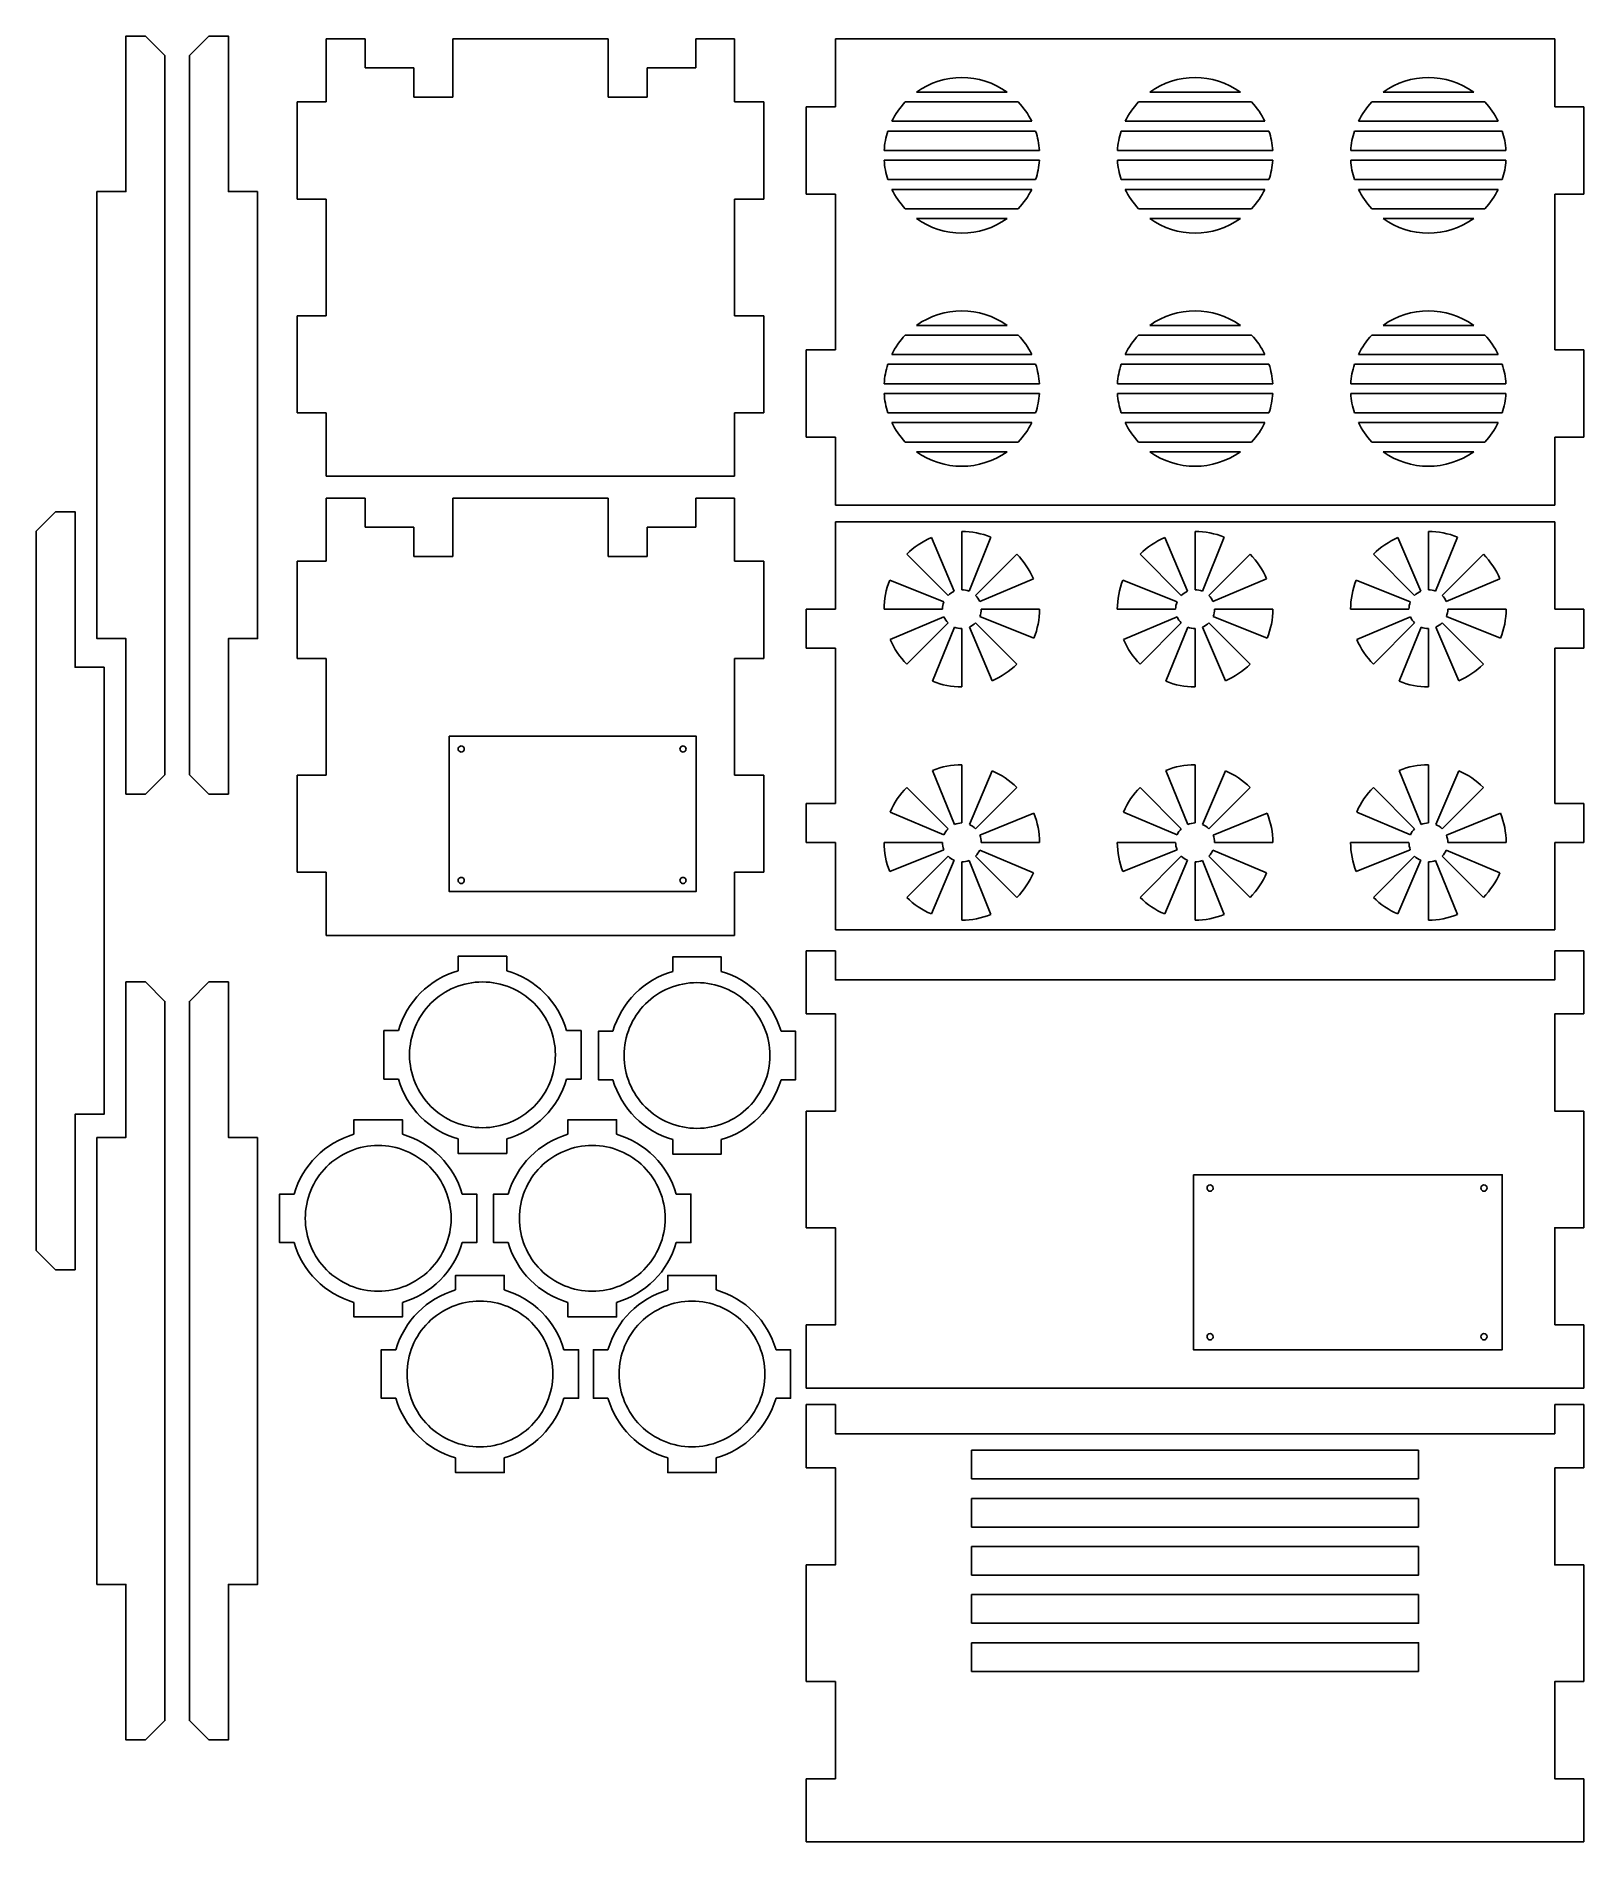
# Model space of a CAD drawing. Extents: x 131 to 290, y 18 to 204.
import ezdxf

# ---------------------------------------------------------------- set-up
doc = ezdxf.new("R2010")
doc.units = 0
doc.layers.add('Decoupe_1', color=7, linetype='CONTINUOUS')
doc.layers.add('Decoupe_2', color=7, linetype='CONTINUOUS')

msp = doc.modelspace()

# ---------------------------------------------------------------- linework, layer by layer
at = {"layer": 'Decoupe_1', "color": 5}
for points in [[(231.82669, 197.5), (220.20769, 197.5)], [(221.35349, 198.5), (230.68089, 198.5)], [(255.82667, 197.5), (244.20771, 197.5)], [(245.3535, 198.5), (254.68088, 198.5)], [(279.82669, 197.5), (268.20769, 197.5)], [(269.35349, 198.5), (278.68089, 198.5)], [(218.82349, 195.5), (233.21089, 195.5)], [(242.82344, 195.5), (257.21094, 195.5)], [(266.82349, 195.5), (281.21089, 195.5)], [(218.41789, 194.5), (233.61649, 194.5)], [(242.41785, 194.5), (257.61653, 194.5)], [(266.41789, 194.5), (281.61649, 194.5)], [(234.00159, 192.5), (218.03279, 192.5)], [(218.03279, 191.5), (234.00159, 191.5)], [(258.00155, 192.5), (242.03283, 192.5)], [(242.03283, 191.5), (258.00155, 191.5)], [(282.00159, 192.5), (266.03279, 192.5)], [(266.03279, 191.5), (282.00159, 191.5)], [(233.61649, 189.5), (218.41789, 189.5)], [(218.82349, 188.5), (233.21089, 188.5)], [(257.61653, 189.5), (242.41785, 189.5)], [(242.82344, 188.5), (257.21094, 188.5)], [(281.61649, 189.5), (266.41789, 189.5)], [(266.82349, 188.5), (281.21089, 188.5)], [(231.82669, 186.5), (220.20769, 186.5)], [(255.82667, 186.5), (244.20771, 186.5)], [(279.82669, 186.5), (268.20769, 186.5)], [(221.35349, 185.5), (230.68089, 185.5)], [(245.3535, 185.5), (254.68088, 185.5)], [(269.35349, 185.5), (278.68089, 185.5)], [(231.82669, 173.5), (220.20769, 173.5)], [(221.35349, 174.5), (230.68089, 174.5)], [(255.82667, 173.5), (244.20771, 173.5)], [(245.3535, 174.5), (254.68088, 174.5)], [(279.82669, 173.5), (268.20769, 173.5)], [(269.35349, 174.5), (278.68089, 174.5)], [(218.82349, 171.5), (233.21089, 171.5)], [(242.82344, 171.5), (257.21094, 171.5)], [(266.82349, 171.5), (281.21089, 171.5)], [(233.61649, 170.5), (218.41789, 170.5)], [(257.61653, 170.5), (242.41785, 170.5)], [(281.61649, 170.5), (266.41789, 170.5)], [(218.03279, 168.5), (234.00159, 168.5)], [(234.00159, 167.5), (218.03279, 167.5)], [(242.03283, 168.5), (258.00155, 168.5)], [(258.00155, 167.5), (242.03283, 167.5)], [(266.03279, 168.5), (282.00159, 168.5)], [(282.00159, 167.5), (266.03279, 167.5)], [(218.41789, 165.5), (233.61649, 165.5)], [(242.41785, 165.5), (257.61653, 165.5)], [(266.41789, 165.5), (281.61649, 165.5)], [(218.82349, 164.5), (233.21089, 164.5)], [(242.82344, 164.5), (257.21094, 164.5)], [(266.82349, 164.5), (281.21089, 164.5)], [(231.82669, 162.5), (220.20769, 162.5)], [(255.82667, 162.5), (244.20771, 162.5)], [(279.82669, 162.5), (268.20769, 162.5)], [(221.35349, 161.5), (230.68089, 161.5)], [(245.3535, 161.5), (254.68088, 161.5)], [(269.35349, 161.5), (278.68089, 161.5)], [(225.23569, 147.137771), (222.89139, 152.660771)], [(226.01719, 153.296771), (226.01719, 147.296771)], [(229.01409, 152.714271), (226.76639, 147.151171)], [(249.23573, 147.137771), (246.89134, 152.660771)], [(250.01719, 153.296771), (250.01719, 147.296771)], [(253.01404, 152.714271), (250.7664, 147.151171)], [(273.23569, 147.137771), (270.89139, 152.660771)], [(274.01719, 153.296771), (274.01719, 147.296771)], [(277.01409, 152.714271), (274.76639, 147.151171)], [(224.60299, 146.710971), (220.36029, 150.953671)], [(227.43139, 146.710971), (231.67409, 150.953671)], [(248.60298, 146.710971), (244.36034, 150.953671)], [(251.4314, 146.710971), (255.67404, 150.953671)], [(272.60299, 146.710971), (268.36029, 150.953671)], [(275.43139, 146.710971), (279.67409, 150.953671)], [(224.16279, 146.045971), (218.59969, 148.293671)], [(227.85819, 146.078271), (233.38119, 148.422571)], [(248.16282, 146.045971), (242.59972, 148.293671)], [(251.8582, 146.078271), (257.38123, 148.422571)], [(272.16279, 146.045971), (266.59969, 148.293671)], [(275.85819, 146.078271), (281.38119, 148.422571)], [(224.01719, 145.296771), (218.01719, 145.296771)], [(228.01719, 145.296771), (234.01719, 145.296771)], [(248.01719, 145.296771), (242.01719, 145.296771)], [(252.01719, 145.296771), (258.01719, 145.296771)], [(272.01719, 145.296771), (266.01719, 145.296771)], [(276.01719, 145.296771), (282.01719, 145.296771)], [(224.17619, 144.515271), (218.65319, 142.170921)], [(224.60299, 143.882571), (220.36029, 139.639921)], [(225.26799, 143.442371), (223.02029, 137.879301)], [(226.01719, 143.296771), (226.01719, 137.296771)], [(226.79869, 143.455771), (229.14299, 137.932731)], [(227.43139, 143.882571), (231.67409, 139.639921)], [(227.87159, 144.547571), (233.43469, 142.299921)], [(248.17618, 144.515271), (242.65315, 142.170921)], [(248.60298, 143.882571), (244.36034, 139.639921)], [(249.26798, 143.442371), (247.02034, 137.879301)], [(250.01719, 143.296771), (250.01719, 137.296771)], [(250.79865, 143.455771), (253.14304, 137.932731)], [(251.4314, 143.882571), (255.67404, 139.639921)], [(251.87156, 144.547571), (257.43466, 142.299921)], [(272.17619, 144.515271), (266.65319, 142.170921)], [(272.60299, 143.882571), (268.36029, 139.639921)], [(273.26799, 143.442371), (271.02029, 137.879301)], [(274.01719, 143.296771), (274.01719, 137.296771)], [(274.79869, 143.455771), (277.14299, 137.932731)], [(275.43139, 143.882571), (279.67409, 139.639921)], [(275.87159, 144.547571), (281.43469, 142.299921)], [(225.26799, 123.151171), (223.02029, 128.714241)], [(226.01719, 123.296771), (226.01719, 129.296771)], [(226.79869, 123.137771), (229.14299, 128.660811)], [(249.26798, 123.151171), (247.02034, 128.714241)], [(250.01719, 123.296771), (250.01719, 129.296771)], [(250.79865, 123.137771), (253.14304, 128.660811)], [(273.26799, 123.151171), (271.02029, 128.714241)], [(274.01719, 123.296771), (274.01719, 129.296771)], [(274.79869, 123.137771), (277.14299, 128.660811)], [(224.60299, 122.710971), (220.36029, 126.953621)], [(227.43139, 122.710971), (231.67409, 126.953621)], [(248.60298, 122.710971), (244.36034, 126.953621)], [(251.4314, 122.710971), (255.67404, 126.953621)], [(272.60299, 122.710971), (268.36029, 126.953621)], [(275.43139, 122.710971), (279.67409, 126.953621)], [(224.17619, 122.078271), (218.65319, 124.422621)], [(227.87159, 122.045971), (233.43469, 124.293621)], [(248.17618, 122.078271), (242.65315, 124.422621)], [(251.87156, 122.045971), (257.43466, 124.293621)], [(272.17619, 122.078271), (266.65319, 124.422621)], [(275.87159, 122.045971), (281.43469, 124.293621)], [(224.01719, 121.296771), (218.01719, 121.296771)], [(228.01719, 121.296771), (234.01719, 121.296771)], [(248.01719, 121.296771), (242.01719, 121.296771)], [(252.01719, 121.296771), (258.01719, 121.296771)], [(272.01719, 121.296771), (266.01719, 121.296771)], [(276.01719, 121.296771), (282.01719, 121.296771)], [(224.16279, 120.547571), (218.59969, 118.299871)], [(224.60299, 119.882571), (220.36029, 115.639871)], [(225.23569, 119.455771), (222.89139, 113.932771)], [(226.01719, 113.296771), (226.01719, 119.296771)], [(229.01409, 113.879271), (226.76639, 119.442371)], [(227.43139, 119.882571), (231.67409, 115.639871)], [(227.85819, 120.515271), (233.38119, 118.170971)], [(248.16282, 120.547571), (242.59972, 118.299871)], [(248.60298, 119.882571), (244.36034, 115.639871)], [(249.23573, 119.455771), (246.89134, 113.932771)], [(250.01719, 113.296771), (250.01719, 119.296771)], [(253.01404, 113.879271), (250.7664, 119.442371)], [(251.4314, 119.882571), (255.67404, 115.639871)], [(251.8582, 120.515271), (257.38123, 118.170971)], [(272.16279, 120.547571), (266.59969, 118.299871)], [(272.60299, 119.882571), (268.36029, 115.639871)], [(273.23569, 119.455771), (270.89139, 113.932771)], [(274.01719, 113.296771), (274.01719, 119.296771)], [(277.01409, 113.879271), (274.76639, 119.442371)], [(275.43139, 119.882571), (279.67409, 115.639871)], [(275.85819, 120.515271), (281.38119, 118.170971)]]:
    msp.add_lwpolyline(points, dxfattribs=at)
for points in [[(230.68089, 198.5), (227.893393, 200.50001), (224.140987, 200.50001), (221.35349, 198.5)], [(254.68088, 198.5), (251.893387, 200.5), (248.140993, 200.5), (245.3535, 198.5)], [(278.68089, 198.5), (275.893393, 200.50001), (272.140987, 200.50001), (269.35349, 198.5)], [(220.20769, 197.5), (219.647049, 196.907781), (219.180256, 196.233321), (218.82349, 195.5)], [(233.21089, 195.5), (232.854124, 196.233321), (232.387331, 196.907781), (231.82669, 197.5)], [(244.20771, 197.5), (243.647045, 196.907786), (243.180227, 196.233326), (242.82344, 195.5)], [(257.21094, 195.5), (256.854153, 196.233326), (256.387335, 196.907786), (255.82667, 197.5)], [(268.20769, 197.5), (267.647049, 196.907781), (267.180256, 196.233321), (266.82349, 195.5)], [(281.21089, 195.5), (280.854124, 196.233321), (280.387331, 196.907781), (279.82669, 197.5)], [(218.41789, 194.5), (218.204837, 193.852463), (218.075422, 193.180351), (218.03279, 192.5)], [(234.00159, 192.5), (233.958958, 193.180351), (233.829543, 193.852463), (233.61649, 194.5)], [(242.41785, 194.5), (242.204824, 193.85246), (242.075436, 193.180348), (242.03283, 192.5)], [(258.00155, 192.5), (257.958944, 193.180348), (257.829556, 193.85246), (257.61653, 194.5)], [(266.41789, 194.5), (266.204837, 193.852463), (266.075422, 193.180351), (266.03279, 192.5)], [(282.00159, 192.5), (281.958958, 193.180351), (281.829543, 193.852463), (281.61649, 194.5)], [(218.03279, 191.5), (218.075422, 190.819649), (218.204837, 190.147537), (218.41789, 189.5)], [(233.61649, 189.5), (233.829543, 190.147537), (233.958958, 190.819649), (234.00159, 191.5)], [(242.03283, 191.5), (242.075436, 190.819652), (242.204824, 190.14754), (242.41785, 189.5)], [(257.61653, 189.5), (257.829556, 190.14754), (257.958944, 190.819652), (258.00155, 191.5)], [(266.03279, 191.5), (266.075422, 190.819649), (266.204837, 190.147537), (266.41789, 189.5)], [(281.61649, 189.5), (281.829543, 190.147537), (281.958958, 190.819649), (282.00159, 191.5)], [(218.82349, 188.5), (219.180256, 187.766679), (219.647049, 187.092219), (220.20769, 186.5)], [(231.82669, 186.5), (232.387331, 187.092219), (232.854124, 187.766679), (233.21089, 188.5)], [(242.82344, 188.5), (243.180227, 187.766674), (243.647045, 187.092214), (244.20771, 186.5)], [(255.82667, 186.5), (256.387335, 187.092214), (256.854153, 187.766674), (257.21094, 188.5)], [(266.82349, 188.5), (267.180256, 187.766679), (267.647049, 187.092219), (268.20769, 186.5)], [(279.82669, 186.5), (280.387331, 187.092219), (280.854124, 187.766679), (281.21089, 188.5)], [(221.35349, 185.5), (224.140987, 183.49999), (227.893393, 183.49999), (230.68089, 185.5)], [(245.3535, 185.5), (248.140993, 183.5), (251.893387, 183.5), (254.68088, 185.5)], [(269.35349, 185.5), (272.140987, 183.49999), (275.893393, 183.49999), (278.68089, 185.5)], [(221.35349, 174.5), (224.140987, 176.50001), (227.893393, 176.50001), (230.68089, 174.5)], [(245.3535, 174.5), (248.140993, 176.5), (251.893387, 176.5), (254.68088, 174.5)], [(269.35349, 174.5), (272.140987, 176.50001), (275.893393, 176.50001), (278.68089, 174.5)], [(218.82349, 171.5), (219.180256, 172.233321), (219.647049, 172.907781), (220.20769, 173.5)], [(231.82669, 173.5), (232.387331, 172.907781), (232.854124, 172.233321), (233.21089, 171.5)], [(242.82344, 171.5), (243.180227, 172.233326), (243.647045, 172.907786), (244.20771, 173.5)], [(255.82667, 173.5), (256.387335, 172.907786), (256.854153, 172.233326), (257.21094, 171.5)], [(266.82349, 171.5), (267.180256, 172.233321), (267.647049, 172.907781), (268.20769, 173.5)], [(279.82669, 173.5), (280.387331, 172.907781), (280.854124, 172.233321), (281.21089, 171.5)], [(218.03279, 168.5), (218.075422, 169.180351), (218.204837, 169.852463), (218.41789, 170.5)], [(233.61649, 170.5), (233.829543, 169.852463), (233.958958, 169.180351), (234.00159, 168.5)], [(242.03283, 168.5), (242.075436, 169.180348), (242.204824, 169.85246), (242.41785, 170.5)], [(257.61653, 170.5), (257.829556, 169.85246), (257.958944, 169.180348), (258.00155, 168.5)], [(266.03279, 168.5), (266.075422, 169.180351), (266.204837, 169.852463), (266.41789, 170.5)], [(281.61649, 170.5), (281.829543, 169.852463), (281.958958, 169.180351), (282.00159, 168.5)], [(218.41789, 165.5), (218.204837, 166.147537), (218.075422, 166.819649), (218.03279, 167.5)], [(234.00159, 167.5), (233.958958, 166.819649), (233.829543, 166.147537), (233.61649, 165.5)], [(242.41785, 165.5), (242.204824, 166.14754), (242.075436, 166.819652), (242.03283, 167.5)], [(258.00155, 167.5), (257.958944, 166.819652), (257.829556, 166.14754), (257.61653, 165.5)], [(266.41789, 165.5), (266.204837, 166.147537), (266.075422, 166.819649), (266.03279, 167.5)], [(282.00159, 167.5), (281.958958, 166.819649), (281.829543, 166.147537), (281.61649, 165.5)], [(220.20769, 162.5), (219.647049, 163.092219), (219.180256, 163.766679), (218.82349, 164.5)], [(233.21089, 164.5), (232.854124, 163.766679), (232.387331, 163.092219), (231.82669, 162.5)], [(244.20771, 162.5), (243.647045, 163.092214), (243.180227, 163.766674), (242.82344, 164.5)], [(257.21094, 164.5), (256.854153, 163.766674), (256.387335, 163.092214), (255.82667, 162.5)], [(268.20769, 162.5), (267.647049, 163.092219), (267.180256, 163.766679), (266.82349, 164.5)], [(281.21089, 164.5), (280.854124, 163.766679), (280.387331, 163.092219), (279.82669, 162.5)], [(230.68089, 161.5), (227.893393, 159.49999), (224.140987, 159.49999), (221.35349, 161.5)], [(254.68088, 161.5), (251.893387, 159.5), (248.140993, 159.5), (245.3535, 161.5)], [(278.68089, 161.5), (275.893393, 159.49999), (272.140987, 159.49999), (269.35349, 161.5)], [(222.89139, 152.660771), (221.945928, 152.259493), (221.086583, 151.679908), (220.36029, 150.953671)], [(229.01409, 152.714271), (228.061778, 153.099019), (227.044287, 153.296786), (226.01719, 153.296771)], [(246.89134, 152.660771), (245.945914, 152.259482), (245.086603, 151.679898), (244.36034, 150.953671)], [(253.01404, 152.714271), (252.061744, 153.099013), (251.04427, 153.29678), (250.01719, 153.296771)], [(270.89139, 152.660771), (269.945928, 152.259493), (269.086583, 151.679908), (268.36029, 150.953671)], [(277.01409, 152.714271), (276.061778, 153.099019), (275.044287, 153.296786), (274.01719, 153.296771)], [(233.38119, 148.422571), (232.979912, 149.368033), (232.400327, 150.227378), (231.67409, 150.953671)], [(257.38123, 148.422571), (256.979926, 149.36804), (256.400309, 150.227386), (255.67404, 150.953671)], [(281.38119, 148.422571), (280.979912, 149.368033), (280.400327, 150.227378), (279.67409, 150.953671)], [(218.59969, 148.293671), (218.214942, 147.341359), (218.017175, 146.323868), (218.01719, 145.296771)], [(225.23569, 147.137771), (224.999349, 147.037436), (224.784539, 146.892531), (224.60299, 146.710971)], [(226.76639, 147.151171), (226.528318, 147.247346), (226.273954, 147.29678), (226.01719, 147.296771)], [(242.59972, 148.293671), (242.214962, 147.341361), (242.017184, 146.32387), (242.01719, 145.296771)], [(249.23573, 147.137771), (248.999371, 147.037441), (248.784544, 146.892537), (248.60298, 146.710971)], [(250.7664, 147.151171), (250.528325, 147.247348), (250.273958, 147.296781), (250.01719, 147.296771)], [(266.59969, 148.293671), (266.214942, 147.341359), (266.017175, 146.323868), (266.01719, 145.296771)], [(273.23569, 147.137771), (272.999349, 147.037436), (272.784539, 146.892531), (272.60299, 146.710971)], [(274.76639, 147.151171), (274.528318, 147.247346), (274.273954, 147.29678), (274.01719, 147.296771)], [(224.16279, 146.045971), (224.066615, 145.807899), (224.017181, 145.553535), (224.01719, 145.296771)], [(227.85819, 146.078271), (227.757855, 146.314612), (227.61295, 146.529422), (227.43139, 146.710971)], [(227.87159, 144.547571), (227.967765, 144.785643), (228.017199, 145.040007), (228.01719, 145.296771)], [(233.43469, 142.299921), (233.819432, 143.252217), (234.017199, 144.269691), (234.01719, 145.296771)], [(248.16282, 146.045971), (248.066634, 145.807901), (248.017191, 145.553537), (248.01719, 145.296771)], [(251.8582, 146.078271), (251.757865, 146.314612), (251.61296, 146.529422), (251.4314, 146.710971)], [(251.87156, 144.547571), (251.967746, 144.785641), (252.017189, 145.040005), (252.01719, 145.296771)], [(257.43466, 142.299921), (257.819412, 143.252215), (258.017189, 144.269689), (258.01719, 145.296771)], [(272.16279, 146.045971), (272.066615, 145.807899), (272.017181, 145.553535), (272.01719, 145.296771)], [(275.85819, 146.078271), (275.757855, 146.314612), (275.61295, 146.529422), (275.43139, 146.710971)], [(275.87159, 144.547571), (275.967765, 144.785643), (276.017199, 145.040007), (276.01719, 145.296771)], [(281.43469, 142.299921), (281.819432, 143.252217), (282.017199, 144.269691), (282.01719, 145.296771)], [(224.17619, 144.515271), (224.276525, 144.27893), (224.42143, 144.06412), (224.60299, 143.882571)], [(225.26799, 143.442371), (225.506062, 143.346196), (225.760426, 143.296762), (226.01719, 143.296771)], [(226.79869, 143.455771), (227.035031, 143.556106), (227.249841, 143.701011), (227.43139, 143.882571)], [(248.17618, 144.515271), (248.276515, 144.27893), (248.42142, 144.06412), (248.60298, 143.882571)], [(249.26798, 143.442371), (249.506055, 143.346194), (249.760422, 143.296761), (250.01719, 143.296771)], [(250.79865, 143.455771), (251.035009, 143.556101), (251.249836, 143.701005), (251.4314, 143.882571)], [(272.17619, 144.515271), (272.276525, 144.27893), (272.42143, 144.06412), (272.60299, 143.882571)], [(273.26799, 143.442371), (273.506062, 143.346196), (273.760426, 143.296762), (274.01719, 143.296771)], [(274.79869, 143.455771), (275.035031, 143.556106), (275.249841, 143.701011), (275.43139, 143.882571)], [(218.65319, 142.170921), (219.054479, 141.225495), (219.634063, 140.366184), (220.36029, 139.639921)], [(242.65315, 142.170921), (243.054466, 141.225487), (243.634081, 140.366176), (244.36034, 139.639921)], [(266.65319, 142.170921), (267.054479, 141.225495), (267.634063, 140.366184), (268.36029, 139.639921)], [(229.14299, 137.932731), (230.088459, 138.334035), (230.947805, 138.913652), (231.67409, 139.639921)], [(253.14304, 137.932731), (254.088474, 138.334047), (254.947785, 138.913662), (255.67404, 139.639921)], [(277.14299, 137.932731), (278.088459, 138.334035), (278.947805, 138.913652), (279.67409, 139.639921)], [(223.02029, 137.879301), (223.9726, 137.494543), (224.990091, 137.296765), (226.01719, 137.296771)], [(247.02034, 137.879301), (247.972634, 137.494549), (248.990108, 137.296772), (250.01719, 137.296771)], [(271.02029, 137.879301), (271.9726, 137.494543), (272.990091, 137.296765), (274.01719, 137.296771)], [(223.02029, 128.714241), (223.9726, 129.098999), (224.990091, 129.296777), (226.01719, 129.296771)], [(229.14299, 128.660811), (230.088459, 128.259507), (230.947805, 127.67989), (231.67409, 126.953621)], [(247.02034, 128.714241), (247.972634, 129.098993), (248.990108, 129.29677), (250.01719, 129.296771)], [(253.14304, 128.660811), (254.088474, 128.259495), (254.947785, 127.67988), (255.67404, 126.953621)], [(271.02029, 128.714241), (271.9726, 129.098999), (272.990091, 129.296777), (274.01719, 129.296771)], [(277.14299, 128.660811), (278.088459, 128.259507), (278.947805, 127.67989), (279.67409, 126.953621)], [(218.65319, 124.422621), (219.054479, 125.368047), (219.634063, 126.227358), (220.36029, 126.953621)], [(242.65315, 124.422621), (243.054466, 125.368055), (243.634081, 126.227366), (244.36034, 126.953621)], [(266.65319, 124.422621), (267.054479, 125.368047), (267.634063, 126.227358), (268.36029, 126.953621)], [(224.17619, 122.078271), (224.276525, 122.314612), (224.42143, 122.529422), (224.60299, 122.710971)], [(225.26799, 123.151171), (225.506062, 123.247346), (225.760426, 123.29678), (226.01719, 123.296771)], [(226.79869, 123.137771), (227.035031, 123.037436), (227.249841, 122.892531), (227.43139, 122.710971)], [(233.43469, 124.293621), (233.819432, 123.341325), (234.017199, 122.323851), (234.01719, 121.296771)], [(248.17618, 122.078271), (248.276515, 122.314612), (248.42142, 122.529422), (248.60298, 122.710971)], [(249.26798, 123.151171), (249.506055, 123.247348), (249.760422, 123.296781), (250.01719, 123.296771)], [(250.79865, 123.137771), (251.035009, 123.037441), (251.249836, 122.892537), (251.4314, 122.710971)], [(257.43466, 124.293621), (257.819412, 123.341327), (258.017189, 122.323853), (258.01719, 121.296771)], [(272.17619, 122.078271), (272.276525, 122.314612), (272.42143, 122.529422), (272.60299, 122.710971)], [(273.26799, 123.151171), (273.506062, 123.247346), (273.760426, 123.29678), (274.01719, 123.296771)], [(274.79869, 123.137771), (275.035031, 123.037436), (275.249841, 122.892531), (275.43139, 122.710971)], [(281.43469, 124.293621), (281.819432, 123.341325), (282.017199, 122.323851), (282.01719, 121.296771)], [(218.59969, 118.299871), (218.214942, 119.252183), (218.017175, 120.269674), (218.01719, 121.296771)], [(224.16279, 120.547571), (224.066615, 120.785643), (224.017181, 121.040007), (224.01719, 121.296771)], [(227.87159, 122.045971), (227.967765, 121.807899), (228.017199, 121.553535), (228.01719, 121.296771)], [(242.59972, 118.299871), (242.214962, 119.252181), (242.017184, 120.269672), (242.01719, 121.296771)], [(248.16282, 120.547571), (248.066634, 120.785641), (248.017191, 121.040005), (248.01719, 121.296771)], [(251.87156, 122.045971), (251.967746, 121.807901), (252.017189, 121.553537), (252.01719, 121.296771)], [(266.59969, 118.299871), (266.214942, 119.252183), (266.017175, 120.269674), (266.01719, 121.296771)], [(272.16279, 120.547571), (272.066615, 120.785643), (272.017181, 121.040007), (272.01719, 121.296771)], [(275.87159, 122.045971), (275.967765, 121.807899), (276.017199, 121.553535), (276.01719, 121.296771)], [(225.23569, 119.455771), (224.999349, 119.556106), (224.784539, 119.701011), (224.60299, 119.882571)], [(226.76639, 119.442371), (226.528318, 119.346196), (226.273954, 119.296762), (226.01719, 119.296771)], [(227.85819, 120.515271), (227.757855, 120.27893), (227.61295, 120.06412), (227.43139, 119.882571)], [(249.23573, 119.455771), (248.999371, 119.556101), (248.784544, 119.701005), (248.60298, 119.882571)], [(250.7664, 119.442371), (250.528325, 119.346194), (250.273958, 119.296761), (250.01719, 119.296771)], [(251.8582, 120.515271), (251.757865, 120.27893), (251.61296, 120.06412), (251.4314, 119.882571)], [(273.23569, 119.455771), (272.999349, 119.556106), (272.784539, 119.701011), (272.60299, 119.882571)], [(274.76639, 119.442371), (274.528318, 119.346196), (274.273954, 119.296762), (274.01719, 119.296771)], [(275.85819, 120.515271), (275.757855, 120.27893), (275.61295, 120.06412), (275.43139, 119.882571)], [(233.38119, 118.170971), (232.979912, 117.225509), (232.400327, 116.366164), (231.67409, 115.639871)], [(257.38123, 118.170971), (256.979926, 117.225502), (256.400309, 116.366156), (255.67404, 115.639871)], [(281.38119, 118.170971), (280.979912, 117.225509), (280.400327, 116.366164), (279.67409, 115.639871)], [(222.89139, 113.932771), (221.945928, 114.334049), (221.086583, 114.913634), (220.36029, 115.639871)], [(246.89134, 113.932771), (245.945914, 114.33406), (245.086603, 114.913644), (244.36034, 115.639871)], [(270.89139, 113.932771), (269.945928, 114.334049), (269.086583, 114.913634), (268.36029, 115.639871)], [(229.01409, 113.879271), (228.061778, 113.494523), (227.044287, 113.296756), (226.01719, 113.296771)], [(253.01404, 113.879271), (252.061744, 113.494529), (251.04427, 113.296762), (250.01719, 113.296771)], [(277.01409, 113.879271), (276.061778, 113.494523), (275.044287, 113.296756), (274.01719, 113.296771)]]:
    msp.add_open_spline(points, degree=3, dxfattribs=at)
at = {"layer": 'Decoupe_2', "color": 6}
for points in [[(137.03189, 188.268314), (137.03189, 142.268314), (140.03189, 142.268314), (140.03189, 126.268314), (142.03189, 126.268314), (144.03189, 128.268314), (144.03189, 202.268315), (142.03189, 204.268315), (140.03189, 204.268315), (140.03189, 188.268314)], [(153.56339, 188.268311), (153.56339, 142.268311), (150.56339, 142.268311), (150.56339, 126.268311), (148.56339, 126.268311), (146.56339, 128.268311), (146.56339, 202.268312), (148.56339, 204.268312), (150.56339, 204.268312), (150.56339, 188.268311)], [(137.785653, 139.318972), (137.785653, 93.318972), (134.785653, 93.318972), (134.785653, 77.318969), (132.785653, 77.318969), (130.785653, 79.318969), (130.785653, 153.318972), (132.785653, 155.318972), (134.785653, 155.318972), (134.785653, 139.318972)], [(137.03186, 90.938997), (137.03186, 44.938997), (140.03186, 44.938997), (140.03186, 28.938997), (142.03186, 28.938997), (144.03186, 30.938997), (144.03186, 104.938997), (142.03186, 106.938997), (140.03186, 106.938997), (140.03186, 90.938997)], [(153.56338, 90.938987), (153.56338, 44.938987), (150.56338, 44.938987), (150.56338, 28.938987), (148.56338, 28.938987), (146.56338, 30.938987), (146.56338, 104.938987), (148.56338, 106.938987), (150.56338, 106.938987), (150.56338, 90.938987)], [(287.01711, 71.65173), (287.01711, 81.65163)]]:
    msp.add_lwpolyline(points, close=True, dxfattribs=at)
for points in [[(160.64179, 204), (164.64179, 204)], [(160.64179, 204), (160.64179, 197.5)], [(164.64179, 201), (164.64179, 204)], [(173.64179, 204), (173.64179, 198)], [(173.64179, 204), (189.64179, 204)], [(189.64179, 198), (189.64179, 204)], [(198.64179, 204), (198.64179, 201)], [(198.64179, 204), (202.64179, 204)], [(202.64179, 197.5), (202.64179, 204)], [(213.01719, 204), (287.01719, 204)], [(213.01719, 204), (213.01719, 197)], [(287.01719, 197), (287.01719, 204)], [(169.64179, 201), (164.64179, 201)], [(169.64179, 198), (169.64179, 201)], [(193.64179, 201), (193.64179, 198)], [(198.64179, 201), (193.64179, 201)], [(157.64179, 187.5), (157.64179, 197.5)], [(160.64179, 197.5), (157.64179, 197.5)], [(173.64179, 198), (169.64179, 198)], [(193.64179, 198), (189.64179, 198)], [(205.64179, 197.5), (202.64179, 197.5)], [(205.64179, 197.5), (205.64179, 187.5)], [(213.01719, 197), (210.01719, 197)], [(210.01719, 188), (210.01719, 197)], [(290.01719, 197), (287.01719, 197)], [(290.01719, 197), (290.01719, 188)], [(210.01719, 188), (213.01719, 188)], [(213.01719, 188), (213.01719, 172)], [(287.01719, 188), (290.01719, 188)], [(287.01719, 172), (287.01719, 188)], [(157.64179, 187.5), (160.64179, 187.5)], [(160.64179, 187.5), (160.64179, 175.5)], [(202.64179, 187.5), (205.64179, 187.5)], [(202.64179, 175.5), (202.64179, 187.5)], [(157.64179, 165.5), (157.64179, 175.5)], [(160.64179, 175.5), (157.64179, 175.5)], [(205.64179, 175.5), (202.64179, 175.5)], [(205.64179, 175.5), (205.64179, 165.5)], [(213.01719, 172), (210.01719, 172)], [(210.01719, 163), (210.01719, 172)], [(290.01719, 172), (287.01719, 172)], [(290.01719, 172), (290.01719, 163)], [(157.64179, 165.5), (160.64179, 165.5)], [(160.64179, 165.5), (160.64179, 159)], [(202.64179, 165.5), (205.64179, 165.5)], [(202.64179, 159), (202.64179, 165.5)], [(210.01719, 163), (213.01719, 163)], [(213.01719, 163), (213.01719, 156)], [(287.01719, 163), (290.01719, 163)], [(287.01719, 156), (287.01719, 163)], [(202.64179, 159), (160.64179, 159)], [(160.64182, 156.733301), (164.64182, 156.733301)], [(160.64182, 156.733301), (160.64182, 150.233301)], [(164.64182, 153.733301), (164.64182, 156.733301)], [(173.64182, 156.733301), (173.64182, 150.733301)], [(173.64182, 156.733301), (189.64182, 156.733301)], [(189.64182, 150.733301), (189.64182, 156.733301)], [(198.64182, 156.733301), (198.64182, 153.733301)], [(198.64182, 156.733301), (202.64182, 156.733301)], [(202.64182, 150.233301), (202.64182, 156.733301)], [(287.01719, 156), (213.01719, 156)], [(213.01719, 154.296771), (213.01719, 145.296771)], [(287.01719, 154.296771), (213.01719, 154.296771)], [(287.01719, 145.296771), (287.01719, 154.296771)], [(169.64182, 153.733301), (164.64182, 153.733301)], [(169.64182, 150.733301), (169.64182, 153.733301)], [(193.64182, 153.733301), (193.64182, 150.733301)], [(198.64182, 153.733301), (193.64182, 153.733301)], [(173.64182, 150.733301), (169.64182, 150.733301)], [(193.64182, 150.733301), (189.64182, 150.733301)], [(157.64182, 140.233301), (157.64182, 150.233301)], [(160.64182, 150.233301), (157.64182, 150.233301)], [(205.64182, 150.233301), (202.64182, 150.233301)], [(205.64182, 150.233301), (205.64182, 140.233301)], [(210.01719, 141.296771), (210.01719, 145.296771)], [(213.01719, 145.296771), (210.01719, 145.296771)], [(290.01719, 145.296771), (287.01719, 145.296771)], [(290.01719, 145.296771), (290.01719, 141.296771)], [(210.01719, 141.296771), (213.01719, 141.296771)], [(213.01719, 141.296771), (213.01719, 125.296771)], [(287.01719, 141.296771), (290.01719, 141.296771)], [(287.01719, 125.296771), (287.01719, 141.296771)], [(157.64182, 140.233301), (160.64182, 140.233301)], [(160.64182, 140.233301), (160.64182, 128.233301)], [(202.64182, 140.233301), (205.64182, 140.233301)], [(202.64182, 128.233301), (202.64182, 140.233301)], [(157.64182, 118.233301), (157.64182, 128.233301)], [(160.64182, 128.233301), (157.64182, 128.233301)], [(205.64182, 128.233301), (202.64182, 128.233301)], [(205.64182, 128.233301), (205.64182, 118.233301)], [(210.01719, 121.296771), (210.01719, 125.296771)], [(213.01719, 125.296771), (210.01719, 125.296771)], [(290.01719, 125.296771), (287.01719, 125.296771)], [(290.01719, 125.296771), (290.01719, 121.296771)], [(210.01719, 121.296771), (213.01719, 121.296771)], [(213.01719, 121.296771), (213.01719, 112.296771)], [(287.01719, 121.296771), (290.01719, 121.296771)], [(287.01719, 112.296771), (287.01719, 121.296771)], [(157.64182, 118.233301), (160.64182, 118.233301)], [(160.64182, 118.233301), (160.64182, 111.733301)], [(202.64182, 118.233301), (205.64182, 118.233301)], [(202.64182, 111.733301), (202.64182, 118.233301)], [(202.64182, 111.733301), (160.64182, 111.733301)], [(213.01719, 112.296771), (287.01719, 112.296771)], [(210.01721, 103.65185), (210.01721, 110.15185)], [(210.01721, 110.15185), (213.01721, 110.15185)], [(287.01721, 110.15185), (287.01721, 107.15185), (213.01721, 107.15185), (213.01721, 110.15185)], [(287.01721, 110.15185), (290.01721, 110.15185)], [(290.01721, 110.15185), (290.01721, 103.65185)], [(174.204583, 108.08395), (174.204583, 109.58395), (179.204583, 109.58395), (179.204583, 108.08395)], [(196.273403, 108.0164), (196.273403, 109.5164), (201.273403, 109.5164), (201.273403, 108.0164)], [(210.01721, 103.65185), (213.01721, 103.65185), (213.01721, 93.65185), (210.01721, 93.65185)], [(290.01721, 93.65185), (287.01721, 93.65185), (287.01721, 103.65185), (290.01721, 103.65185)], [(168.058773, 96.93815), (166.558773, 96.93815), (166.558773, 101.93815), (168.058773, 101.93815)], [(185.350383, 101.93815), (186.850383, 101.93815), (186.850383, 96.93815), (185.350383, 96.93815)], [(190.127593, 96.8706), (188.627593, 96.8706), (188.627593, 101.8706), (190.127593, 101.8706)], [(207.419203, 101.8706), (208.919203, 101.8706), (208.919203, 96.8706), (207.419203, 96.8706)], [(210.01721, 81.65185), (210.01721, 93.65185)], [(290.01721, 93.65185), (290.01721, 81.65185)], [(163.477497, 91.25895), (163.477497, 92.75895), (168.477497, 92.75895), (168.477497, 91.25895)], [(185.500417, 91.25895), (185.500417, 92.75895), (190.500417, 92.75895), (190.500417, 91.25895)], [(179.204583, 90.79235), (179.204583, 89.29235), (174.204583, 89.29235), (174.204583, 90.79235)], [(201.273403, 90.7248), (201.273403, 89.2248), (196.273403, 89.2248), (196.273403, 90.7248)], [(157.331687, 80.11315), (155.831687, 80.11315), (155.831687, 85.11315), (157.331687, 85.11315)], [(174.623297, 85.11315), (176.123297, 85.11315), (176.123297, 80.11315), (174.623297, 80.11315)], [(179.354607, 80.11315), (177.854607, 80.11315), (177.854607, 85.11315), (179.354607, 85.11315)], [(196.646217, 85.11315), (198.146217, 85.11315), (198.146217, 80.11315), (196.646217, 80.11315)], [(210.01721, 81.65185), (213.01721, 81.65185), (213.01721, 71.65185), (210.01721, 71.65185)], [(287.01721, 81.65185), (290.01721, 81.65185)], [(173.94191, 75.243999), (173.94191, 76.743999), (178.94191, 76.743999), (178.94191, 75.243999)], [(195.763017, 75.243999), (195.763017, 76.743999), (200.763017, 76.743999), (200.763017, 75.243999)], [(168.477497, 73.96735), (168.477497, 72.46735), (163.477497, 72.46735), (163.477497, 73.96735)], [(190.500417, 73.96735), (190.500417, 72.46735), (185.500417, 72.46735), (185.500417, 73.96735)], [(210.01721, 65.15185), (210.01721, 71.65185)], [(290.01721, 71.65185), (287.01721, 71.65185)], [(290.01721, 71.65185), (290.01721, 65.15185)], [(167.7961, 64.098199), (166.2961, 64.098199), (166.2961, 69.098199), (167.7961, 69.098199)], [(185.08771, 69.098199), (186.58771, 69.098199), (186.58771, 64.098199), (185.08771, 64.098199)], [(189.617207, 64.098199), (188.117207, 64.098199), (188.117207, 69.098199), (189.617207, 69.098199)], [(206.908817, 69.098199), (208.408817, 69.098199), (208.408817, 64.098199), (206.908817, 64.098199)], [(290.01721, 65.15185), (210.01721, 65.15185)], [(210.01702, 56.94861), (210.01702, 63.44861)], [(210.01702, 63.44861), (213.01702, 63.44861)], [(287.01702, 63.44861), (287.01702, 60.44861), (213.01702, 60.44861), (213.01702, 63.44861)], [(287.01702, 63.44861), (290.01702, 63.44861)], [(290.01702, 63.44861), (290.01702, 56.94861)], [(178.94191, 57.952399), (178.94191, 56.452399), (173.94191, 56.452399), (173.94191, 57.952399)], [(200.763017, 57.952399), (200.763017, 56.452399), (195.763017, 56.452399), (195.763017, 57.952399)], [(210.01702, 56.94861), (213.01702, 56.94861), (213.01702, 46.94861), (210.01702, 46.94861)], [(290.01702, 46.94861), (287.01702, 46.94861), (287.01702, 56.94861)], [(287.01702, 56.94861), (290.01702, 56.94861)], [(210.01702, 34.94861), (210.01702, 46.94861)], [(290.01702, 46.94861), (290.01702, 34.94861)], [(210.01702, 34.94861), (213.01702, 34.94861), (213.01702, 24.94861), (210.01702, 24.94861)], [(290.01702, 24.94861), (287.01702, 24.94861), (287.01702, 34.94861), (290.01702, 34.94861)], [(210.01702, 18.44861), (210.01702, 24.94861)], [(290.01702, 24.94861), (290.01702, 18.44861)], [(290.01702, 18.44861), (210.01702, 18.44861)]]:
    msp.add_lwpolyline(points, dxfattribs=at)
at = {"layer": 'Decoupe_2', "color": 3}
for points in [[(173.28712, 132.239105), (198.688258, 132.239105), (198.688258, 116.241073), (173.28712, 116.241073)], [(174.839253, 130.90934)], [(197.655033, 130.90934)], [(174.839253, 117.384766)], [(197.655033, 117.384766)], [(249.84169, 87.0957), (281.625025, 87.0957), (281.625025, 69.097907), (249.84169, 69.097907)], [(251.879653, 85.72995)], [(280.055163, 85.72995)], [(251.879653, 70.43123)], [(280.055163, 70.43123)]]:
    msp.add_lwpolyline(points, close=True, dxfattribs=at)
at = {"layer": 'Decoupe_2', "color": 5}
for points in [[(176.704582, 91.938151)], [(198.773401, 91.870601)], [(165.977495, 75.113161)], [(188.000415, 75.113161)], [(176.44191, 59.098209)], [(198.263017, 59.098209)]]:
    msp.add_lwpolyline(points, close=True, dxfattribs=at)
for points in [[(227.01702, 55.79861), (227.01702, 58.74861), (273.01702, 58.74861)], [(273.01702, 58.74861), (273.01702, 55.79861)], [(273.01702, 55.79861), (227.01702, 55.79861)], [(227.01702, 53.79861), (273.01702, 53.79861)], [(273.01702, 50.84861), (227.01702, 50.84861), (227.01702, 53.79861)], [(273.01702, 53.79861), (273.01702, 50.84861)], [(227.01702, 48.84861), (273.01702, 48.84861)], [(227.01702, 45.89861), (227.01702, 48.84861)], [(273.01702, 48.84861), (273.01702, 45.89861), (227.01702, 45.89861)], [(227.01702, 43.89861), (273.01702, 43.89861)], [(227.01702, 40.94861), (227.01702, 43.89861)], [(273.01702, 43.89861), (273.01702, 40.94861), (227.01702, 40.94861)], [(227.01702, 35.99861), (227.01702, 38.94861)], [(227.01702, 38.94861), (273.01702, 38.94861), (273.01702, 35.99861)], [(273.01702, 35.99861), (227.01702, 35.99861)]]:
    msp.add_lwpolyline(points, dxfattribs=at)
at = {"layer": 'Decoupe_2', "color": 3}
for points in [[(174.207447, 130.90934), (174.207447, 131.022201), (174.267658, 131.126489), (174.365399, 131.18292)], [(174.365399, 130.63576), (174.267658, 130.692191), (174.207447, 130.796479), (174.207447, 130.90934)], [(174.365399, 131.18292), (174.463139, 131.23935), (174.583561, 131.23935), (174.681301, 131.18292)], [(174.681301, 130.63576), (174.583561, 130.57933), (174.463139, 130.57933), (174.365399, 130.63576)], [(174.681301, 131.18292), (174.779042, 131.126489), (174.839253, 131.022201), (174.839253, 130.90934)], [(174.839253, 130.90934), (174.839253, 130.796479), (174.779042, 130.692191), (174.681301, 130.63576)], [(197.023227, 130.90934), (197.023227, 131.022201), (197.083438, 131.126489), (197.181179, 131.18292)], [(197.181179, 130.63576), (197.083438, 130.692191), (197.023227, 130.796479), (197.023227, 130.90934)], [(197.181179, 131.18292), (197.278919, 131.23935), (197.399341, 131.23935), (197.497081, 131.18292)], [(197.497081, 130.63576), (197.399341, 130.57933), (197.278919, 130.57933), (197.181179, 130.63576)], [(197.497081, 131.18292), (197.594822, 131.126489), (197.655033, 131.022201), (197.655033, 130.90934)], [(197.655033, 130.90934), (197.655033, 130.796479), (197.594822, 130.692191), (197.497081, 130.63576)], [(174.207447, 117.384766), (174.207447, 117.497627), (174.267658, 117.601915), (174.365399, 117.658346)], [(174.365399, 117.111186), (174.267658, 117.167617), (174.207447, 117.271905), (174.207447, 117.384766)], [(174.365399, 117.658346), (174.463139, 117.714776), (174.583561, 117.714776), (174.681301, 117.658346)], [(174.681301, 117.111186), (174.583561, 117.054756), (174.463139, 117.054756), (174.365399, 117.111186)], [(174.681301, 117.658346), (174.779042, 117.601915), (174.839253, 117.497627), (174.839253, 117.384766)], [(174.839253, 117.384766), (174.839253, 117.271905), (174.779042, 117.167617), (174.681301, 117.111186)], [(197.023227, 117.384766), (197.023227, 117.497627), (197.083438, 117.601915), (197.181179, 117.658346)], [(197.181179, 117.111186), (197.083438, 117.167617), (197.023227, 117.271905), (197.023227, 117.384766)], [(197.181179, 117.658346), (197.278919, 117.714776), (197.399341, 117.714776), (197.497081, 117.658346)], [(197.497081, 117.111186), (197.399341, 117.054756), (197.278919, 117.054756), (197.181179, 117.111186)], [(197.497081, 117.658346), (197.594822, 117.601915), (197.655033, 117.497627), (197.655033, 117.384766)], [(197.655033, 117.384766), (197.655033, 117.271905), (197.594822, 117.167617), (197.497081, 117.111186)], [(251.247847, 85.72995), (251.247847, 85.904418), (251.389282, 86.045852), (251.56375, 86.045852)], [(251.405799, 85.45637), (251.308058, 85.512801), (251.247847, 85.617089), (251.247847, 85.72995)], [(251.56375, 86.045852), (251.738218, 86.045852), (251.879653, 85.904418), (251.879653, 85.72995)], [(251.879653, 85.72995), (251.879653, 85.617089), (251.819442, 85.512801), (251.721701, 85.45637)], [(279.423357, 85.72995), (279.423357, 85.904418), (279.564792, 86.045852), (279.73926, 86.045852)], [(279.581309, 85.45637), (279.483568, 85.512801), (279.423357, 85.617089), (279.423357, 85.72995)], [(279.73926, 86.045852), (279.913728, 86.045852), (280.055163, 85.904418), (280.055163, 85.72995)], [(280.055163, 85.72995), (280.055163, 85.617089), (279.994952, 85.512801), (279.897211, 85.45637)], [(251.721701, 85.45637), (251.623961, 85.39994), (251.503539, 85.39994), (251.405799, 85.45637)], [(279.897211, 85.45637), (279.799471, 85.39994), (279.679049, 85.39994), (279.581309, 85.45637)], [(251.247847, 70.43123), (251.247847, 70.605698), (251.389282, 70.747132), (251.56375, 70.747132)], [(251.56375, 70.747132), (251.738218, 70.747132), (251.879653, 70.605698), (251.879653, 70.43123)], [(279.423357, 70.43123), (279.423357, 70.605698), (279.564792, 70.747132), (279.73926, 70.747132)], [(279.73926, 70.747132), (279.913728, 70.747132), (280.055163, 70.605698), (280.055163, 70.43123)], [(251.405799, 70.15765), (251.308058, 70.214081), (251.247847, 70.318369), (251.247847, 70.43123)], [(251.721701, 70.15765), (251.623961, 70.10122), (251.503539, 70.10122), (251.405799, 70.15765)], [(251.879653, 70.43123), (251.879653, 70.318369), (251.819442, 70.214081), (251.721701, 70.15765)], [(279.581309, 70.15765), (279.483568, 70.214081), (279.423357, 70.318369), (279.423357, 70.43123)], [(279.897211, 70.15765), (279.799471, 70.10122), (279.679049, 70.10122), (279.581309, 70.15765)], [(280.055163, 70.43123), (280.055163, 70.318369), (279.994952, 70.214081), (279.897211, 70.15765)]]:
    msp.add_open_spline(points, degree=3, dxfattribs=at)
at = {"layer": 'Decoupe_2', "color": 6}
for points in [[(174.204583, 108.08395), (171.237, 107.225853), (168.916875, 104.905732), (168.058773, 101.93815)], [(185.350383, 101.93815), (184.492283, 104.905729), (182.172162, 107.22585), (179.204583, 108.08395)], [(196.273403, 108.0164), (193.30582, 107.158303), (190.985695, 104.838181), (190.127593, 101.8706)], [(207.419203, 101.8706), (206.561103, 104.838179), (204.240982, 107.1583), (201.273403, 108.0164)], [(168.058773, 96.93815), (168.916875, 93.970568), (171.237, 91.650447), (174.204583, 90.79235)], [(179.204583, 90.79235), (182.172162, 91.65045), (184.492283, 93.970571), (185.350383, 96.93815)], [(190.127593, 96.8706), (190.985695, 93.903018), (193.30582, 91.582897), (196.273403, 90.7248)], [(201.273403, 90.7248), (204.240982, 91.5829), (206.561103, 93.903021), (207.419203, 96.8706)], [(163.477497, 91.25895), (160.509914, 90.400853), (158.189789, 88.080732), (157.331687, 85.11315)], [(174.623297, 85.11315), (173.765197, 88.080729), (171.445076, 90.40085), (168.477497, 91.25895)], [(185.500417, 91.25895), (182.532834, 90.400853), (180.212709, 88.080732), (179.354607, 85.11315)], [(196.646217, 85.11315), (195.788117, 88.080729), (193.467996, 90.40085), (190.500417, 91.25895)], [(157.331687, 80.11315), (158.189789, 77.145569), (160.509914, 74.825447), (163.477497, 73.96735)], [(168.477497, 73.96735), (171.445076, 74.82545), (173.765197, 77.145571), (174.623297, 80.11315)], [(179.354607, 80.11315), (180.212709, 77.145569), (182.532834, 74.825447), (185.500417, 73.96735)], [(190.500417, 73.96735), (193.467996, 74.82545), (195.788117, 77.145571), (196.646217, 80.11315)], [(173.94191, 75.243999), (170.974327, 74.385902), (168.654202, 72.065781), (167.7961, 69.098199)], [(185.08771, 69.098199), (184.22961, 72.065778), (181.909489, 74.385899), (178.94191, 75.243999)], [(195.763017, 75.243999), (192.795434, 74.385902), (190.475309, 72.065781), (189.617207, 69.098199)], [(206.908817, 69.098199), (206.050717, 72.065778), (203.730596, 74.385899), (200.763017, 75.243999)], [(167.7961, 64.098199), (168.654202, 61.130617), (170.974327, 58.810496), (173.94191, 57.952399)], [(178.94191, 57.952399), (181.909489, 58.810499), (184.22961, 61.13062), (185.08771, 64.098199)], [(189.617207, 64.098199), (190.475309, 61.130617), (192.795434, 58.810496), (195.763017, 57.952399)], [(200.763017, 57.952399), (203.730596, 58.810499), (206.050717, 61.13062), (206.908817, 64.098199)]]:
    msp.add_open_spline(points, degree=3, dxfattribs=at)
at = {"layer": 'Decoupe_2', "color": 5}
for points in [[(176.704582, 106.938151), (174.715458, 106.938151), (172.807804, 106.147975), (171.401281, 104.741452)], [(182.007882, 104.741452), (180.60136, 106.147975), (178.693705, 106.938151), (176.704582, 106.938151)], [(198.773401, 106.870601), (196.784278, 106.870601), (194.876623, 106.080425), (193.4701, 104.673902)], [(204.076702, 104.673902), (202.670179, 106.080425), (200.762525, 106.870601), (198.773401, 106.870601)], [(171.401281, 104.741452), (169.994758, 103.334929), (169.204582, 101.427275), (169.204582, 99.438151)], [(184.204582, 99.438151), (184.204582, 101.427275), (183.414405, 103.334929), (182.007882, 104.741452)], [(193.4701, 104.673902), (192.063578, 103.267379), (191.273401, 101.359725), (191.273401, 99.370601)], [(206.273401, 99.370601), (206.273401, 101.359725), (205.483225, 103.267379), (204.076702, 104.673902)], [(169.204582, 99.438151), (169.204582, 97.449027), (169.994758, 95.541373), (171.401281, 94.13485)], [(182.007882, 94.13485), (183.414405, 95.541373), (184.204582, 97.449027), (184.204582, 99.438151)], [(191.273401, 99.370601), (191.273401, 97.381477), (192.063578, 95.473823), (193.4701, 94.0673)], [(204.076702, 94.0673), (205.483225, 95.473823), (206.273401, 97.381477), (206.273401, 99.370601)], [(171.401281, 94.13485), (172.807804, 92.728327), (174.715458, 91.938151), (176.704582, 91.938151)], [(176.704582, 91.938151), (178.693705, 91.938151), (180.60136, 92.728327), (182.007882, 94.13485)], [(193.4701, 94.0673), (194.876623, 92.660777), (196.784278, 91.870601), (198.773401, 91.870601)], [(198.773401, 91.870601), (200.762525, 91.870601), (202.670179, 92.660777), (204.076702, 94.0673)], [(165.977495, 90.113161), (163.988371, 90.113161), (162.080717, 89.322985), (160.674194, 87.916462)], [(171.280796, 87.916462), (169.874273, 89.322985), (167.966619, 90.113161), (165.977495, 90.113161)], [(188.000415, 90.113161), (186.011291, 90.113161), (184.103637, 89.322985), (182.697114, 87.916462)], [(193.303716, 87.916462), (191.897193, 89.322985), (189.989538, 90.113161), (188.000415, 90.113161)], [(160.674194, 87.916462), (159.267671, 86.509939), (158.477495, 84.602285), (158.477495, 82.613161)], [(173.477495, 82.613161), (173.477495, 84.602285), (172.687319, 86.509939), (171.280796, 87.916462)], [(182.697114, 87.916462), (181.290591, 86.509939), (180.500415, 84.602285), (180.500415, 82.613161)], [(195.500415, 82.613161), (195.500415, 84.602285), (194.710238, 86.509939), (193.303716, 87.916462)], [(158.477495, 82.613161), (158.477495, 80.624038), (159.267671, 78.716383), (160.674194, 77.309861)], [(171.280796, 77.309861), (172.687319, 78.716383), (173.477495, 80.624038), (173.477495, 82.613161)], [(180.500415, 82.613161), (180.500415, 80.624038), (181.290591, 78.716383), (182.697114, 77.309861)], [(193.303716, 77.309861), (194.710238, 78.716383), (195.500415, 80.624038), (195.500415, 82.613161)], [(160.674194, 77.309861), (162.080717, 75.903338), (163.988371, 75.113161), (165.977495, 75.113161)], [(165.977495, 75.113161), (167.966619, 75.113161), (169.874273, 75.903338), (171.280796, 77.309861)], [(182.697114, 77.309861), (184.103637, 75.903338), (186.011291, 75.113161), (188.000415, 75.113161)], [(188.000415, 75.113161), (189.989538, 75.113161), (191.897193, 75.903338), (193.303716, 77.309861)], [(176.44191, 74.098209), (174.452787, 74.098209), (172.545132, 73.308033), (171.138609, 71.90151)], [(181.745211, 71.90151), (180.338688, 73.308033), (178.431034, 74.098209), (176.44191, 74.098209)], [(198.263017, 74.098209), (196.273893, 74.098209), (194.366239, 73.308033), (192.959716, 71.90151)], [(203.566318, 71.90151), (202.159795, 73.308033), (200.252141, 74.098209), (198.263017, 74.098209)], [(171.138609, 71.90151), (169.732087, 70.494987), (168.94191, 68.587333), (168.94191, 66.598209)], [(183.94191, 66.598209), (183.94191, 68.587333), (183.151734, 70.494987), (181.745211, 71.90151)], [(192.959716, 71.90151), (191.553193, 70.494987), (190.763017, 68.587333), (190.763017, 66.598209)], [(205.763017, 66.598209), (205.763017, 68.587333), (204.972841, 70.494987), (203.566318, 71.90151)], [(168.94191, 66.598209), (168.94191, 64.609085), (169.732087, 62.701431), (171.138609, 61.294908)], [(181.745211, 61.294908), (183.151734, 62.701431), (183.94191, 64.609085), (183.94191, 66.598209)], [(190.763017, 66.598209), (190.763017, 64.609085), (191.553193, 62.701431), (192.959716, 61.294908)], [(203.566318, 61.294908), (204.972841, 62.701431), (205.763017, 64.609085), (205.763017, 66.598209)], [(171.138609, 61.294908), (172.545132, 59.888385), (174.452787, 59.098209), (176.44191, 59.098209)], [(176.44191, 59.098209), (178.431034, 59.098209), (180.338688, 59.888385), (181.745211, 61.294908)], [(192.959716, 61.294908), (194.366239, 59.888385), (196.273893, 59.098209), (198.263017, 59.098209)], [(198.263017, 59.098209), (200.252141, 59.098209), (202.159795, 59.888385), (203.566318, 61.294908)]]:
    msp.add_open_spline(points, degree=3, dxfattribs=at)

doc.saveas('drawing.dxf')
